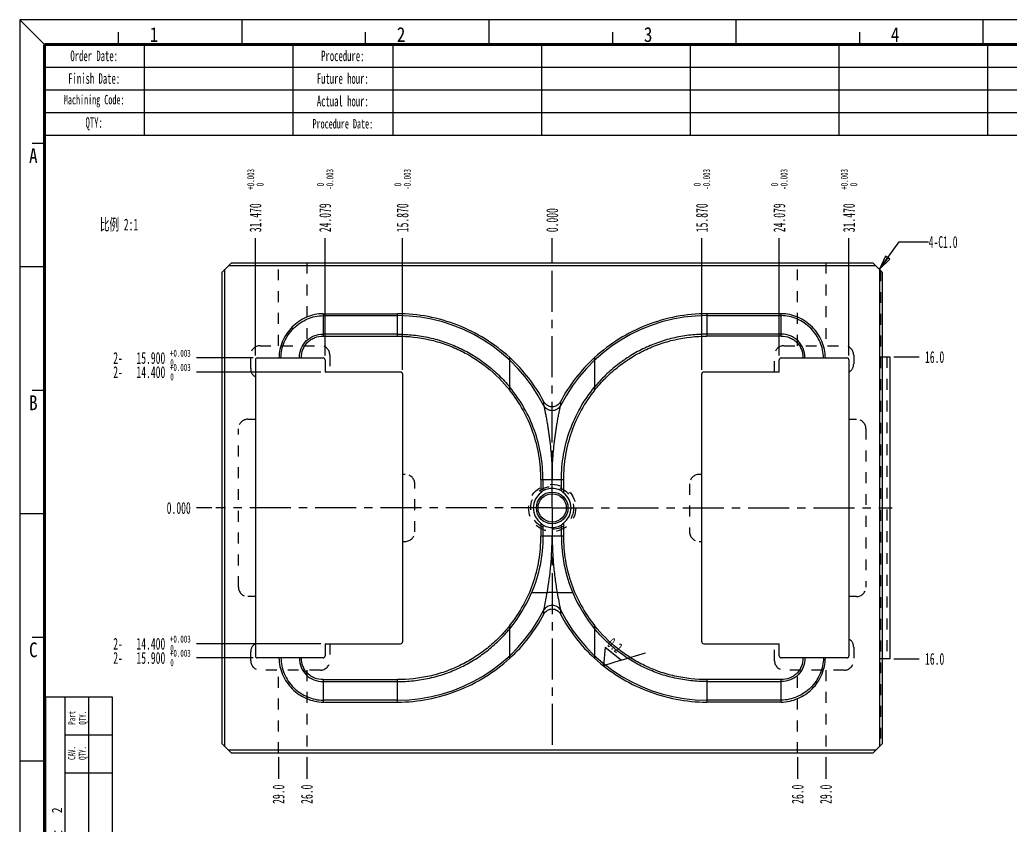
# Model space of a CAD drawing. Header units: millimetres. Extents: x 6 to 208, y 4 to 147.
# Drawn here: x 6.1 to 111.1, y 61.1 to 146.5 of the extents above; entities that cross this region are included whole.
import ezdxf
from ezdxf.enums import TextEntityAlignment as Align

# ---------------------------------------------------------------- set-up
doc = ezdxf.new("R2010")
doc.units = ezdxf.units.MM
doc.header["$LTSCALE"] = 11.55
doc.linetypes.add('CENTER', pattern=[0.6, 0.375, -0.075, 0.075, -0.075])
doc.linetypes.add('HIDDEN', pattern=[0.2, 0.1, -0.1])
doc.layers.get('0').update_dxf_attribs({"linetype": 'CONTINUOUS'})
for name, color, linetype in [('AXIS', 7, 'CONTINUOUS'), ('DEFAULT_2', 4, 'HIDDEN'), ('DIM', 7, 'CONTINUOUS'), ('NOTE', 7, 'CONTINUOUS')]:
    doc.layers.add(name, color=color, linetype=linetype)
doc.styles.get("Standard").update_dxf_attribs({"font": 'txt', "width": 0.6})
doc.styles.add('TEXTSTYLE_4', font='txt', dxfattribs={"width": 0.8})
doc.styles.add('TEXTSTYLE_5', font='txt', dxfattribs={"width": 0.85})
doc.dimstyles.new('DIMSTYLE_1', dxfattribs={"dimtxt": 1.25, "dimasz": 1.5, "dimexe": 1.75, "dimexo": 0.875, "dimtad": 0, "dimtih": 1, "dimtoh": 1, "dimdec": 3, "dimzin": 0, "dimdsep": 46, "dimtxsty": 'Standard', "dimblk": 'CLOSED', "dimblk1": 'CLOSED', "dimblk2": 'CLOSED', "dimcen": 0.09, "dimadec": 0, "dimazin": 0, "dimtol": 1, "dimtp": 0.003, "dimtfac": 0.6, "dimtdec": 3, "dimtofl": 0, "dimtmove": 0, "dimatfit": 3, "dimldrblk": 'CLOSED', "dimfxl": 0, "dimtolj": 1, "dimtzin": 0, "dimarcsym": 0})
doc.dimstyles.new('DIMSTYLE_2', dxfattribs={"dimtxt": 1.25, "dimasz": 1.5, "dimexe": 1.75, "dimexo": 0.875, "dimtad": 0, "dimtih": 1, "dimtoh": 1, "dimdec": 3, "dimzin": 0, "dimdsep": 46, "dimtxsty": 'Standard', "dimblk": 'CLOSED', "dimblk1": 'CLOSED', "dimblk2": 'CLOSED', "dimcen": 0.09, "dimadec": 0, "dimazin": 0, "dimtp": 0.1, "dimtm": 0.1, "dimtfac": 1, "dimtdec": 3, "dimtofl": 0, "dimtmove": 0, "dimatfit": 3, "dimldrblk": 'CLOSED', "dimfxl": 0, "dimtolj": 1, "dimtzin": 0, "dimarcsym": 0})
doc.dimstyles.new('DIMSTYLE_3', dxfattribs={"dimtxt": 1.25, "dimasz": 1.5, "dimexe": 1.75, "dimexo": 0.875, "dimtad": 0, "dimtih": 1, "dimtoh": 1, "dimdec": 3, "dimzin": 0, "dimdsep": 46, "dimtxsty": 'Standard', "dimblk": 'CLOSED', "dimblk1": 'CLOSED', "dimblk2": 'CLOSED', "dimcen": 0.09, "dimadec": 0, "dimazin": 0, "dimtol": 1, "dimtm": 0.003, "dimtfac": 0.6, "dimtdec": 3, "dimtofl": 0, "dimtmove": 0, "dimatfit": 3, "dimldrblk": 'CLOSED', "dimfxl": 0, "dimtolj": 1, "dimtzin": 0, "dimarcsym": 0})
doc.dimstyles.new('DIMSTYLE_4', dxfattribs={"dimtxt": 1.25, "dimasz": 1.5, "dimexe": 1.75, "dimexo": 0.875, "dimtad": 0, "dimtih": 1, "dimtoh": 1, "dimdec": 1, "dimzin": 0, "dimdsep": 46, "dimtxsty": 'Standard', "dimblk": 'CLOSED', "dimblk1": 'CLOSED', "dimblk2": 'CLOSED', "dimcen": 0.09, "dimadec": 0, "dimazin": 0, "dimtp": 0.2, "dimtm": 0.2, "dimtfac": 1, "dimtdec": 1, "dimtofl": 0, "dimtmove": 0, "dimatfit": 3, "dimldrblk": 'CLOSED', "dimfxl": 0, "dimtolj": 1, "dimtzin": 0, "dimarcsym": 0})
doc.dimstyles.get("Standard").update_dxf_attribs({"dimtxt": 1.25, "dimasz": 1.5, "dimexe": 1.75, "dimexo": 0.875, "dimtad": 1, "dimdec": 3, "dimzin": 0, "dimdsep": 46, "dimtxsty": 'Standard', "dimblk": 'CLOSED', "dimblk1": 'CLOSED', "dimblk2": 'CLOSED', "dimcen": 0.09, "dimadec": 0, "dimazin": 0, "dimtol": 1, "dimtp": 0.001, "dimtm": 0.001, "dimtfac": 1, "dimtdec": 3, "dimtofl": 0, "dimtmove": 0, "dimatfit": 3, "dimldrblk": 'CLOSED', "dimfxl": 0, "dimtolj": 1, "dimtzin": 0, "dimarcsym": 0})

# ---------------------------------------------------------------- blocks, each defined once
blk = doc.blocks.new('*D1')
at = {"layer": 'DIM', "color": 2, "linetype": 'Continuous'}
blk.add_line((30.85, 110.68), (24.85, 110.68), dxfattribs=at)
at = {"layer": 'DIM', "color": 2, "linetype": 'Continuous', "width": 0.6}
for s, height, p in [('+0.003', 0.75, (24.23, 110.8)), ('2-', 1.25, (17.03, 110.05)), ('15.900', 1.25, (21.53, 110.05)), (' 0', 0.75, (22.43, 109.8))]:
    blk.add_text(s, height=height, dxfattribs=at).set_placement(p, align=Align.RIGHT)
blk = doc.blocks.new('_CLOSED')
at = {"color": 0, "linetype": 'ByBlock'}
for p, q in [((0, 0), (-1, 0.183)), ((-1, 0.183), (-1, -0.183)), ((-1, -0.183), (0, 0)), ((-1, 0), (0, 0))]:
    blk.add_line(p, q, dxfattribs=at)
blk = doc.blocks.new('*D2')
at = {"layer": 'DIM', "color": 2, "linetype": 'Continuous'}
blk.add_line((26.45, 94.78), (24.85, 94.78), dxfattribs=at)
at = {"layer": 'DIM', "color": 2, "linetype": 'Continuous', "insert": (24.23, 95.4), "char_height": 1.25, "width": 3.75, "attachment_point": 3, "line_spacing_factor": 0.9}
blk.add_mtext('0.000', dxfattribs=at)
blk = doc.blocks.new('*D3')
at = {"layer": 'DIM', "color": 2, "linetype": 'Continuous'}
blk.add_line((38.04, 109.18), (24.85, 109.18), dxfattribs=at)
at = {"layer": 'DIM', "color": 2, "linetype": 'Continuous', "width": 0.6}
for s, height, p in [('2-', 1.25, (17.03, 108.55)), ('14.400', 1.25, (21.53, 108.55)), ('+0.003', 0.75, (24.23, 109.3)), (' 0', 0.75, (22.43, 108.3))]:
    blk.add_text(s, height=height, dxfattribs=at).set_placement(p, align=Align.RIGHT)
blk = doc.blocks.new('*D4')
at = {"layer": 'DIM', "color": 2, "linetype": 'Continuous'}
blk.add_line((30.85, 78.88), (24.85, 78.88), dxfattribs=at)
at = {"layer": 'DIM', "color": 2, "linetype": 'Continuous', "width": 0.6}
for s, height, p in [('2-', 1.25, (17.03, 78.25)), ('15.900', 1.25, (21.53, 78.25)), ('+0.003', 0.75, (24.23, 79)), (' 0', 0.75, (22.43, 78))]:
    blk.add_text(s, height=height, dxfattribs=at).set_placement(p, align=Align.RIGHT)
blk = doc.blocks.new('*D5')
at = {"layer": 'DIM', "color": 2, "linetype": 'Continuous'}
blk.add_line((38.04, 80.38), (24.85, 80.38), dxfattribs=at)
at = {"layer": 'DIM', "color": 2, "linetype": 'Continuous', "width": 0.6}
for s, height, p in [('2-', 1.25, (17.03, 79.75)), ('14.400', 1.25, (21.53, 79.75)), ('+0.003', 0.75, (24.23, 80.5)), (' 0', 0.75, (22.43, 79.5))]:
    blk.add_text(s, height=height, dxfattribs=at).set_placement(p, align=Align.RIGHT)
blk = doc.blocks.new('*D6')
at = {"layer": 'DIM', "color": 2, "linetype": 'Continuous'}
blk.add_line((31.08, 110.92), (31.08, 123.38), dxfattribs=at)
at = {"layer": 'DIM', "color": 2, "linetype": 'Continuous', "width": 0.6}
for s, height, p in [('+0.003', 0.75, (30.96, 128.51)), (' 0', 0.75, (31.96, 128.51)), ('31.470', 1.25, (31.71, 124.01))]:
    blk.add_text(s, height=height, rotation=90, dxfattribs=at).set_placement(p)
blk = doc.blocks.new('*D7')
at = {"layer": 'DIM', "color": 2, "linetype": 'Continuous'}
blk.add_line((62.55, 120.78), (62.55, 123.38), dxfattribs=at)
at = {"layer": 'DIM', "color": 2, "linetype": 'Continuous', "insert": (61.93, 124.01), "char_height": 1.25, "width": 3.75, "attachment_point": 1, "rotation": 90, "line_spacing_factor": 0.9}
blk.add_mtext('0.000', dxfattribs=at)
blk = doc.blocks.new('*D8')
at = {"layer": 'DIM', "color": 2, "linetype": 'Continuous'}
blk.add_line((38.47, 110.92), (38.47, 123.38), dxfattribs=at)
at = {"layer": 'DIM', "color": 2, "linetype": 'Continuous', "width": 0.6}
for s, height, p in [('-0.003', 0.75, (39.35, 128.51)), (' 0', 0.75, (38.35, 128.51)), ('24.079', 1.25, (39.1, 124.01))]:
    blk.add_text(s, height=height, rotation=90, dxfattribs=at).set_placement(p)
blk = doc.blocks.new('*D9')
at = {"layer": 'DIM', "color": 2, "linetype": 'Continuous'}
blk.add_line((46.68, 109.42), (46.68, 123.38), dxfattribs=at)
at = {"layer": 'DIM', "color": 2, "linetype": 'Continuous', "width": 0.6}
for s, height, p in [('-0.003', 0.75, (47.56, 128.51)), (' 0', 0.75, (46.56, 128.51)), ('15.870', 1.25, (47.31, 124.01))]:
    blk.add_text(s, height=height, rotation=90, dxfattribs=at).set_placement(p)
blk = doc.blocks.new('*D10')
at = {"layer": 'DIM', "color": 2, "linetype": 'Continuous'}
blk.add_line((78.42, 109.42), (78.42, 123.38), dxfattribs=at)
at = {"layer": 'DIM', "color": 2, "linetype": 'Continuous', "width": 0.6}
for s, height, p in [('-0.003', 0.75, (79.3, 128.51)), (' 0', 0.75, (78.3, 128.51)), ('15.870', 1.25, (79.05, 124.01))]:
    blk.add_text(s, height=height, rotation=90, dxfattribs=at).set_placement(p)
blk = doc.blocks.new('*D11')
at = {"layer": 'DIM', "color": 2, "linetype": 'Continuous'}
blk.add_line((86.63, 110.92), (86.63, 123.38), dxfattribs=at)
at = {"layer": 'DIM', "color": 2, "linetype": 'Continuous', "width": 0.6}
for s, height, p in [('-0.003', 0.75, (87.51, 128.51)), (' 0', 0.75, (86.51, 128.51)), ('24.079', 1.25, (87.26, 124.01))]:
    blk.add_text(s, height=height, rotation=90, dxfattribs=at).set_placement(p)
blk = doc.blocks.new('*D12')
at = {"layer": 'DIM', "color": 2, "linetype": 'Continuous'}
blk.add_line((94.02, 110.92), (94.02, 123.38), dxfattribs=at)
at = {"layer": 'DIM', "color": 2, "linetype": 'Continuous', "width": 0.6}
for s, height, p in [('+0.003', 0.75, (93.9, 128.51)), (' 0', 0.75, (94.9, 128.51)), ('31.470', 1.25, (94.65, 124.01))]:
    blk.add_text(s, height=height, rotation=90, dxfattribs=at).set_placement(p)
blk = doc.blocks.new('*D13')
at = {"layer": 'DIM', "color": 2, "linetype": 'Continuous'}
blk.add_line((98.79, 78.78), (101.46, 78.78), dxfattribs=at)
at = {"layer": 'DIM', "color": 2, "linetype": 'Continuous', "insert": (102.09, 79.4), "char_height": 1.25, "width": 3, "attachment_point": 1, "line_spacing_factor": 0.9}
blk.add_mtext('16.0', dxfattribs=at)
blk = doc.blocks.new('*D14')
at = {"layer": 'DIM', "color": 2, "linetype": 'Continuous'}
blk.add_line((98.79, 110.78), (101.46, 110.78), dxfattribs=at)
at = {"layer": 'DIM', "color": 2, "linetype": 'Continuous', "insert": (102.09, 111.4), "char_height": 1.25, "width": 3, "attachment_point": 1, "line_spacing_factor": 0.9}
blk.add_mtext('16.0', dxfattribs=at)
blk = doc.blocks.new('*D19')
at = {"layer": 'DIM', "color": 2, "linetype": 'Continuous'}
blk.add_line((33.53, 68.34), (33.53, 66.07), dxfattribs=at)
at = {"layer": 'DIM', "color": 2, "linetype": 'Continuous', "insert": (32.91, 65.44), "char_height": 1.25, "width": 3, "attachment_point": 3, "rotation": 90, "line_spacing_factor": 0.9}
blk.add_mtext('29.0', dxfattribs=at)
blk = doc.blocks.new('*D20')
at = {"layer": 'DIM', "color": 2, "linetype": 'Continuous'}
blk.add_line((36.53, 68.34), (36.53, 66.07), dxfattribs=at)
at = {"layer": 'DIM', "color": 2, "linetype": 'Continuous', "insert": (35.91, 65.44), "char_height": 1.25, "width": 3, "attachment_point": 3, "rotation": 90, "line_spacing_factor": 0.9}
blk.add_mtext('26.0', dxfattribs=at)
blk = doc.blocks.new('*D21')
at = {"layer": 'DIM', "color": 2, "linetype": 'Continuous'}
blk.add_line((88.57, 68.34), (88.57, 66.07), dxfattribs=at)
at = {"layer": 'DIM', "color": 2, "linetype": 'Continuous', "insert": (87.95, 65.44), "char_height": 1.25, "width": 3, "attachment_point": 3, "rotation": 90, "line_spacing_factor": 0.9}
blk.add_mtext('26.0', dxfattribs=at)
blk = doc.blocks.new('*D22')
at = {"layer": 'DIM', "color": 2, "linetype": 'Continuous'}
blk.add_line((91.57, 68.34), (91.57, 66.07), dxfattribs=at)
at = {"layer": 'DIM', "color": 2, "linetype": 'Continuous', "insert": (90.95, 65.44), "char_height": 1.25, "width": 3, "attachment_point": 3, "rotation": 90, "line_spacing_factor": 0.9}
blk.add_mtext('29.0', dxfattribs=at)
blk = doc.blocks.new('*T33')
at = {"color": 0, "linetype": 'ByBlock', "lineweight": -2}
for p, q in [((0, 0), (196.485, 0)), ((0, 0), (0, -9.6)), ((10.6, 0), (10.6, -9.6)), ((26.365, 0), (26.365, -9.6)), ((36.965, 0), (36.965, -9.6)), ((52.73, 0), (52.73, -9.6)), ((68.495, 0), (68.495, -9.6)), ((84.26, 0), (84.26, -9.6)), ((100.025, 0), (100.025, -9.6)), ((115.79, 0), (115.79, -9.6)), ((131.555, 0), (131.555, -9.6)), ((147.32, 0), (147.32, -9.6)), ((163.085, 0), (163.085, -9.6)), ((196.485, 0), (196.485, -9.6)), ((0, -2.4), (163.085, -2.4)), ((0, -4.8), (163.085, -4.8)), ((0, -7.2), (163.085, -7.2)), ((0, -9.6), (196.485, -9.6))]:
    blk.add_line(p, q, dxfattribs=at)
at = {"color": 0, "linetype": 'Continuous'}
for s, insert, char_height, width, attachment_point in [('  Remark:   ', (163.145, -0.06), 1.5, 33.28, 1), ('Finish Date:', (5.3, -3.6), 1.125, 10.48, 5), ('Future hour:', (31.665, -3.6), 1.125, 10.48, 5), ('Machining Code:', (5.3, -6), 1, 10.48, 5), ('Actual hour:', (31.665, -6), 1.125, 10.48, 5), ('QTY:', (5.3, -8.4), 1.125, 10.48, 5), ('Procedure Date:', (31.665, -8.4), 1, 10.48, 5)]:
    blk.add_mtext(s, dxfattribs=dict(at, insert=insert, char_height=char_height, width=width, attachment_point=attachment_point))
at = {"color": 0, "linetype": 'Continuous', "char_height": 1.125, "width": 10.48, "attachment_point": 5, "line_spacing_factor": 0.9}
for s, insert in [('Order Date: ', (5.3, -1.2)), ('Procedure:', (31.665, -1.2))]:
    blk.add_mtext(s, dxfattribs=dict(at, insert=insert))
blk = doc.blocks.new('*T35')
at = {"color": 0, "linetype": 'ByBlock', "lineweight": -2}
for p, q in [((0, 0), (7.0525, 0)), ((0, 0), (0, -67.9875)), ((2.0475, 0), (2.0475, -46.725)), ((4.55, 0), (4.55, -67.9875)), ((7.0525, 0), (7.0525, -67.9875)), ((2.0475, -4.025), (7.0525, -4.025)), ((2.0475, -8.05), (7.0525, -8.05)), ((0, -23.3625), (7.0525, -23.3625)), ((2.0475, -27.3875), (7.0525, -27.3875)), ((2.0475, -31.4125), (7.0525, -31.4125)), ((0, -46.725), (7.0525, -46.725)), ((0, -52.325), (7.0525, -52.325)), ((0, -62.3875), (7.0525, -62.3875)), ((0, -67.9875), (7.0525, -67.9875))]:
    blk.add_line(p, q, dxfattribs=at)
blk = doc.blocks.new('SF0_BL0', base_point=(70.21, 79.57))
at = {"color": 2, "linetype": 'Continuous'}
for p, q in [((68.17, 80), (68, 78.04)), ((68.17, 80), (69.89, 78.63)), ((69.88, 78.63), (72.43, 79.43)), ((69.88, 78.63), (68, 78.04))]:
    blk.add_line(p, q, dxfattribs=at)
at = {"color": 2, "linetype": 'Continuous', "width": 0.6}
blk.add_text('0.2', height=1.137, rotation=321.5944, dxfattribs=at).set_placement((68.3, 80.2))

msp = doc.modelspace()

# ---------------------------------------------------------------- linework, layer by layer
at = {"color": 7, "linetype": 'Continuous'}
for p, q in [((8.7236, 143.9094), (6.1041, 146.5288)), ((6.108, 146.5281), (6.108, 4.0286)), ((207.6723, 146.5281), (6.108, 146.5281)), ((29.6794, 143.9094), (29.6794, 146.5288)), ((55.8741, 143.9094), (55.8741, 146.5288)), ((82.0689, 143.9094), (82.0689, 146.5288)), ((108.2636, 143.9094), (108.2636, 146.5288)), ((16.582, 143.9094), (16.582, 145.2191)), ((42.7768, 143.9094), (42.7768, 145.2191)), ((68.9715, 143.9094), (68.9715, 145.2191)), ((95.1662, 143.9094), (95.1662, 145.2191)), ((8.7236, 133.4315), (7.4139, 133.4315)), ((27.5536, 119.7792), (28.5536, 120.7792)), ((28.5536, 120.7792), (96.5536, 120.7792)), ((97.5536, 119.7792), (96.5536, 120.7792)), ((8.7236, 120.3341), (6.1041, 120.3341)), ((27.5536, 69.7792), (27.5536, 119.7792)), ((27.8536, 69.4792), (27.8536, 120.0792)), ((28.2536, 120.4792), (96.8536, 120.4792)), ((97.2536, 120.0792), (97.2536, 69.4792)), ((97.5536, 119.7792), (97.5536, 69.7792)), ((38.2791, 115.371), (38.2791, 112.9873)), ((38.2791, 115.371), (46.1536, 115.371)), ((38.2791, 115.164), (46.1536, 115.164)), ((46.1536, 112.9873), (46.1536, 115.371)), ((86.8281, 115.371), (78.9529, 115.371)), ((78.9536, 115.371), (78.9536, 112.9873)), ((78.9536, 115.164), (86.8282, 115.164)), ((86.8282, 112.9873), (86.8282, 115.371)), ((46.1536, 113.1943), (38.2791, 113.1943)), ((38.2791, 112.9873), (46.1536, 112.9873)), ((86.8282, 113.1943), (78.9536, 113.1943)), ((86.8282, 112.9873), (78.9536, 112.9873)), ((31.0833, 110.4792), (31.0833, 79.0792)), ((31.2833, 110.6792), (38.2749, 110.6792)), ((38.4749, 110.4792), (38.4749, 109.1792)), ((58.0536, 110.4455), (58.0537, 110.7256)), ((67.0536, 110.7256), (67.0536, 110.4455)), ((86.6324, 109.1792), (86.6324, 110.4792)), ((86.8324, 110.6792), (93.824, 110.6792)), ((94.024, 110.4792), (94.024, 79.0792)), ((97.5536, 110.7792), (98.3536, 110.7792)), ((98.3536, 110.7792), (98.3536, 78.7792)), ((46.4833, 109.1792), (38.4749, 109.1792)), ((46.6833, 108.9792), (46.6833, 80.5792)), ((78.424, 80.5792), (78.424, 108.9792)), ((86.6324, 109.1792), (78.624, 109.1792)), ((8.7236, 107.2367), (7.4139, 107.2367)), ((58.0536, 107.2617), (58.0536, 107.5881)), ((67.0536, 107.5881), (67.0536, 107.2617)), ((61.6744, 105.6029), (61.6841, 106.0304)), ((63.4232, 106.0303), (63.4329, 105.603)), ((61.3618, 97.7792), (61.3618, 96.3853)), ((61.3618, 97.7792), (63.7455, 97.7792)), ((61.5688, 97.7792), (61.5688, 96.5902)), ((63.5385, 96.5902), (63.5385, 97.7792)), ((63.7455, 97.7792), (63.7455, 96.3853)), ((8.7236, 94.1394), (6.1041, 94.1394)), ((61.3618, 93.173), (61.3618, 91.7792)), ((61.5688, 92.9681), (61.5688, 91.7792)), ((63.5385, 91.7792), (63.5385, 92.9681)), ((63.7455, 93.173), (63.7455, 91.7792)), ((63.7455, 91.7792), (61.3618, 91.7792)), ((61.6836, 83.5282), (61.6738, 83.9557)), ((63.4336, 83.9556), (63.4236, 83.5282)), ((58.0536, 81.9703), (58.0536, 82.2966)), ((67.0536, 82.2966), (67.0536, 81.9703)), ((8.7236, 81.042), (7.4139, 81.042)), ((38.4749, 80.3792), (38.4749, 79.0792)), ((38.4749, 80.3792), (46.4833, 80.3792)), ((78.624, 80.3792), (86.6324, 80.3792)), ((86.6324, 79.0792), (86.6324, 80.3792)), ((38.2749, 78.8792), (31.2833, 78.8792)), ((58.0536, 78.8327), (58.0536, 79.1128)), ((67.0536, 79.1128), (67.0536, 78.8327)), ((93.824, 78.8792), (86.8324, 78.8792)), ((98.3536, 78.7792), (97.5536, 78.7792)), ((38.2791, 76.571), (38.2791, 74.1873)), ((38.2791, 76.571), (46.1536, 76.571)), ((38.2791, 76.364), (46.1536, 76.364)), ((46.1536, 74.1873), (46.1536, 76.571)), ((86.8282, 76.571), (78.9536, 76.571)), ((78.9536, 76.571), (78.9536, 74.1873)), ((78.9536, 76.364), (86.8282, 76.364)), ((86.8282, 74.1873), (86.8282, 76.571)), ((46.1536, 74.3943), (38.2791, 74.3943)), ((38.2792, 74.1873), (46.1544, 74.1873)), ((86.8282, 74.3943), (78.9536, 74.3943)), ((86.8282, 74.1873), (78.9536, 74.1873)), ((28.5536, 68.7792), (27.5536, 69.7792)), ((96.5536, 68.7792), (97.5536, 69.7792)), ((96.8536, 69.0792), (28.2536, 69.0792)), ((96.5536, 68.7792), (28.5536, 68.7792)), ((8.7236, 67.9446), (6.1041, 67.9446))]:
    msp.add_line(p, q, dxfattribs=at)
at = {"color": 7, "linetype": 'Continuous', "const_width": 0.35}
for points in [[(8.7236, 143.9094), (8.7236, 6.6489)], [(205.1841, 143.9094), (8.7236, 143.9094)]]:
    msp.add_lwpolyline(points, dxfattribs=at)
at = {"color": 7, "linetype": 'Continuous'}
for radius in [1.6769, 1.5]:
    msp.add_circle((62.5536, 94.7792), radius, dxfattribs=at)
for centre, radius, start, end in [((46.1414, 97.7681), 17.3953, 26.771845, 89.95962), ((78.9659, 97.7681), 17.3953, 90.040381, 153.228398), ((31.2833, 110.4792), 0.2, 90, 180), ((38.2749, 110.4792), 0.2, 0, 90), ((46.1362, 97.7617), 17.6094, 28.004866, 47.406399), ((78.9711, 97.7617), 17.6094, 132.593601, 151.995134), ((86.8324, 110.4792), 0.2, 90, 180), ((93.824, 110.4792), 0.2, 0, 90), ((46.4833, 108.9792), 0.2, 0, 90), ((78.624, 108.9792), 0.2, 90.000161, 180), ((62.5536, 94.7792), 2, 126.577255, 233.422745), ((62.5536, 94.7792), 2, 306.577255, 53.422745), ((46.131, 91.8153), 15.4621, 320.452016, 337.021501), ((111.4915, 94.0625), 49.1098, 189.710515, 191.876975), ((78.9763, 91.8153), 15.4621, 202.978499, 219.54798), ((46.1414, 91.7902), 17.3953, 270.040381, 333.228398), ((46.1362, 91.7966), 17.6094, 312.593485, 331.995134), ((78.9711, 91.7966), 17.6094, 208.004866, 227.406515), ((78.9659, 91.7902), 17.3953, 206.772036, 269.95962), ((46.4833, 80.5792), 0.2, 270.000161, 360), ((78.624, 80.5792), 0.2, 180, 270), ((31.2833, 79.0792), 0.2, 180, 270), ((38.2749, 79.0792), 0.2, 270, 360), ((86.8324, 79.0792), 0.2, 180, 270), ((93.824, 79.0792), 0.2, 270, 360)]:
    msp.add_arc(centre, radius, start, end, dxfattribs=at)
for centre, start_param, end_param in [((63.3212, 94.7792), 2.31665602, 2.43217469), ((61.7861, 94.7792), 0.70941796, 0.82493664), ((63.3212, 94.7792), -2.43217469, -2.31665602), ((61.7861, 94.7792), -0.82493664, -0.70941796)]:
    msp.add_ellipse(centre, major_axis=(2.5824, 0), ratio=0.95480925, start_param=start_param, end_param=end_param, dxfattribs=at)
for points, knots in [([(38.2792, 115.371), (37.9745, 115.371), (37.3634, 115.2985), (36.4893, 115.0127), (35.6822, 114.5713), (34.9693, 113.989), (34.3869, 113.2762), (33.9456, 112.469), (33.6598, 111.595), (33.5873, 110.9839), (33.5873, 110.6792)], [0, 0, 0, 0, 0.12492832, 0.24998773, 0.37500419, 0.50000478, 0.62500309, 0.75002007, 0.87507372, 1, 1, 1, 1]), ([(33.7942, 110.6792), (33.7942, 111.2496), (33.9914, 112.124), (34.5447, 113.1517), (35.1104, 113.8479), (35.8066, 114.4135), (36.8343, 114.9668), (37.7086, 115.164), (38.2791, 115.164)], [0, 0, 0, 0, 0.24512208, 0.3722067, 0.5, 0.6277933, 0.75487792, 1, 1, 1, 1]), ([(58.0541, 110.7252), (57.2531, 111.4606), (55.5052, 112.7797), (52.5706, 114.2427), (49.4212, 115.1559), (47.2417, 115.3697), (46.1544, 115.371)], [0, 0, 0, 0, 0.25000015, 0.5000001, 0.75000002, 1, 1, 1, 1]), ([(78.9529, 115.371), (77.8656, 115.3697), (75.6861, 115.1559), (72.5367, 114.2427), (69.6021, 112.7797), (67.8542, 111.4606), (67.0532, 110.7252)], [0, 0, 0, 0, 0.24999998, 0.4999999, 0.74999985, 1, 1, 1, 1]), ([(91.52, 110.6792), (91.52, 110.9839), (91.4475, 111.595), (91.1617, 112.4691), (90.7203, 113.2762), (90.1379, 113.989), (89.4251, 114.5714), (88.618, 115.0127), (87.7439, 115.2985), (87.1328, 115.371), (86.8281, 115.371)], [0, 0, 0, 0, 0.12492828, 0.24998767, 0.37500416, 0.50000472, 0.62500305, 0.75002, 0.87507369, 1, 1, 1, 1]), ([(91.3131, 110.6792), (91.3131, 111.2496), (91.1159, 112.124), (90.5626, 113.1517), (89.9969, 113.8479), (89.3007, 114.4135), (88.273, 114.9668), (87.3987, 115.164), (86.8282, 115.164)], [0, 0, 0, 0, 0.24512208, 0.3722067, 0.5, 0.6277933, 0.75487792, 1, 1, 1, 1]), ([(35.764, 110.6792), (35.764, 111.0193), (35.881, 111.6871), (36.428, 112.5302), (37.2712, 113.0773), (37.9389, 113.1943), (38.2791, 113.1943)], [0, 0, 0, 0, 0.25811372, 0.5, 0.74188628, 1, 1, 1, 1]), ([(35.9709, 110.6792), (35.9709, 110.9826), (36.0455, 111.4456), (36.3177, 111.9934), (36.606, 112.3526), (36.9652, 112.6408), (37.513, 112.9128), (37.9758, 112.9873), (38.2791, 112.9873)], [0, 0, 0, 0, 0.24957601, 0.37482811, 0.50006056, 0.62530334, 0.75050985, 1, 1, 1, 1]), ([(46.1536, 113.1943), (46.7254, 113.1943), (47.8648, 113.1331), (49.5477, 112.856), (51.1821, 112.3968), (52.753, 111.7577), (54.2444, 110.9468), (55.6406, 109.9767), (56.9242, 108.8598), (57.6933, 108.0249), (58.0536, 107.5881)], [0, 0, 0, 0, 0.12625, 0.25136122, 0.37586367, 0.50031248, 0.62502411, 0.74994614, 0.87496845, 1, 1, 1, 1]), ([(46.1536, 112.9873), (47.2901, 112.9873), (49.0039, 112.802), (51.1944, 112.1766), (52.7747, 111.5204), (54.2702, 110.6894), (56.1263, 109.3695), (57.345, 108.15), (58.0536, 107.2617)], [0, 0, 0, 0, 0.24982412, 0.37491794, 0.5000053, 0.62510734, 0.75019364, 1, 1, 1, 1]), ([(78.9536, 113.1943), (78.3819, 113.1943), (77.2425, 113.1331), (75.5596, 112.856), (73.9252, 112.3968), (72.3543, 111.7577), (70.8629, 110.9468), (69.4667, 109.9767), (68.1831, 108.8598), (67.414, 108.0249), (67.0536, 107.5881)], [0, 0, 0, 0, 0.12625, 0.25136122, 0.37586367, 0.50031248, 0.62502411, 0.74994614, 0.87496845, 1, 1, 1, 1]), ([(67.0536, 107.2617), (67.4085, 107.7065), (68.1685, 108.5574), (69.4434, 109.6977), (70.8373, 110.6895), (72.3324, 111.5207), (73.913, 112.1763), (76.1034, 112.8022), (77.8173, 112.9873), (78.9536, 112.9873)], [0, 0, 0, 0, 0.12503456, 0.25009645, 0.37513845, 0.50018572, 0.62523711, 0.75027599, 1, 1, 1, 1]), ([(89.3433, 110.6792), (89.3433, 111.0193), (89.2263, 111.6871), (88.6793, 112.5302), (87.8361, 113.0773), (87.1684, 113.1943), (86.8282, 113.1943)], [0, 0, 0, 0, 0.25811372, 0.5, 0.74188628, 1, 1, 1, 1]), ([(86.8282, 112.9873), (87.1316, 112.9873), (87.5946, 112.9128), (88.1424, 112.6405), (88.5017, 112.3523), (88.7898, 111.9931), (89.0618, 111.4453), (89.1364, 110.9825), (89.1364, 110.6792)], [0, 0, 0, 0, 0.24957601, 0.37482811, 0.50006056, 0.62530334, 0.75050985, 1, 1, 1, 1]), ([(58.0536, 107.5881), (58.0524, 107.618), (58.0542, 107.6941), (58.0537, 107.8267), (58.0536, 107.9927), (58.0537, 108.2506), (58.0536, 108.5975), (58.0537, 109.1658), (58.0537, 109.7136), (58.0536, 110.1592), (58.0538, 110.347), (58.0533, 110.4173), (58.0537, 110.4442)], [0, 0, 0, 0, 0.03149958, 0.07985229, 0.13935966, 0.20575144, 0.35082103, 0.50367052, 0.80266658, 0.9262056, 0.97172712, 1, 1, 1, 1]), ([(67.0536, 110.4443), (67.054, 110.4173), (67.0535, 110.3471), (67.0537, 110.1592), (67.0536, 109.7136), (67.0536, 109.1658), (67.0537, 108.5975), (67.0536, 108.2507), (67.0537, 107.9927), (67.0536, 107.8268), (67.0531, 107.6941), (67.0549, 107.618), (67.0536, 107.5881)], [0, 0, 0, 0, 0.02826587, 0.07378119, 0.19731172, 0.49631272, 0.64916715, 0.79424165, 0.86063651, 0.92014379, 0.96850167, 1, 1, 1, 1]), ([(61.5688, 97.7792), (61.5688, 98.6706), (61.4196, 100.4479), (60.7428, 103.029), (59.6264, 105.4448), (58.6164, 106.9059), (58.0536, 107.5881)], [0, 0, 0, 0, 0.25183571, 0.50103715, 0.75015689, 1, 1, 1, 1]), ([(61.3618, 97.7792), (61.3618, 98.6392), (61.2225, 100.3518), (60.5865, 102.8414), (59.5363, 105.1769), (58.5845, 106.5962), (58.0536, 107.2617)], [0, 0, 0, 0, 0.25229359, 0.50137135, 0.75025445, 1, 1, 1, 1]), ([(63.5385, 97.7792), (63.5385, 98.6706), (63.6877, 100.4479), (64.3645, 103.029), (65.4809, 105.4448), (66.4909, 106.9059), (67.0536, 107.5881)], [0, 0, 0, 0, 0.25183571, 0.50103715, 0.75015689, 1, 1, 1, 1]), ([(67.0536, 107.2617), (66.5228, 106.5962), (65.571, 105.1769), (64.5208, 102.8414), (63.8848, 100.3518), (63.7455, 98.6392), (63.7455, 97.7792)], [0, 0, 0, 0, 0.24974555, 0.49862865, 0.74770641, 1, 1, 1, 1]), ([(61.6743, 105.603), (61.6746, 105.6001), (61.6763, 105.5942), (61.6785, 105.5818), (61.6833, 105.5585), (61.6899, 105.5232), (61.6974, 105.4784), (61.7081, 105.413), (61.7239, 105.3256), (61.7465, 105.216), (61.7721, 105.1023), (61.8074, 104.9471), (61.8458, 104.7495), (61.8913, 104.51), (61.9512, 104.1864), (62.0231, 103.7783), (62.1042, 103.2855), (62.1797, 102.79), (62.2492, 102.2926), (62.3331, 101.6276), (62.4206, 100.7938), (62.4976, 99.7906), (62.5432, 98.7853), (62.5536, 98.1145), (62.5536, 97.7792)], [0, 0, 0, 0, 0.00112887, 0.00230347, 0.0047883, 0.01018329, 0.01594711, 0.02207231, 0.03539804, 0.04973052, 0.06460993, 0.0797351, 0.1102501, 0.14118721, 0.1724257, 0.23542393, 0.29880696, 0.36238538, 0.42606545, 0.48979718, 0.61732556, 0.74488065, 0.87243991, 1, 1, 1, 1]), ([(61.6744, 105.603), (61.7117, 105.5386), (61.8088, 105.4107), (62.0834, 105.1915), (62.5537, 105.0616), (63.024, 105.1915), (63.2985, 105.4107), (63.3955, 105.5386), (63.4329, 105.603)], [0, 0, 0, 0, 0.10686034, 0.22813065, 0.50000066, 0.77187024, 0.89314012, 1, 1, 1, 1]), ([(63.4232, 106.0304), (63.3399, 105.8742), (63.0877, 105.6017), (62.5536, 105.4343), (62.0196, 105.6017), (61.7674, 105.8742), (61.6841, 106.0304)], [0, 0, 0, 0, 0.250214, 0.50000254, 0.74978955, 1, 1, 1, 1]), ([(62.5536, 97.7792), (62.5536, 98.1143), (62.5646, 98.7847), (62.6116, 99.7893), (62.6878, 100.792), (62.774, 101.6253), (62.8578, 102.29), (62.9272, 102.787), (63.0026, 103.2823), (63.0701, 103.6933), (63.1268, 104.0205), (63.1703, 104.2643), (63.2153, 104.5062), (63.2531, 104.7062), (63.2838, 104.8645), (63.3063, 104.9816), (63.3289, 105.097), (63.3522, 105.2098), (63.3708, 105.302), (63.3853, 105.3736), (63.3962, 105.4249), (63.406, 105.4741), (63.4137, 105.5135), (63.4201, 105.5435), (63.4248, 105.5648), (63.4288, 105.5818), (63.4313, 105.5944), (63.4329, 105.6002), (63.4329, 105.603)], [0, 0, 0, 0, 0.12748553, 0.25497056, 0.38245185, 0.50990559, 0.57360018, 0.63724355, 0.7007855, 0.76413277, 0.79568147, 0.82709707, 0.85832233, 0.88924513, 0.90453882, 0.91966033, 0.93458076, 0.94925362, 0.96347242, 0.97035208, 0.97705846, 0.9834273, 0.98942742, 0.99230627, 0.99508942, 0.99773017, 0.99894416, 1, 1, 1, 1]), ([(61.5688, 96.5902), (61.5829, 96.6027), (61.6218, 96.6302), (61.6939, 96.6737), (61.7912, 96.7228), (61.9609, 96.7933), (62.2164, 96.8636), (62.437, 96.884), (62.5536, 96.884)], [0, 0, 0, 0, 0.05436387, 0.13645267, 0.24201633, 0.36734125, 0.6644699, 1, 1, 1, 1]), ([(62.5536, 96.884), (62.6703, 96.884), (62.8909, 96.8636), (63.1464, 96.7934), (63.3161, 96.7228), (63.4134, 96.6737), (63.4855, 96.6302), (63.5244, 96.6027), (63.5385, 96.5902)], [0, 0, 0, 0, 0.3355298, 0.63265361, 0.75798248, 0.86354004, 0.94562645, 1, 1, 1, 1]), ([(62.5536, 92.6744), (62.437, 92.6744), (62.2164, 92.6948), (61.9609, 92.7649), (61.7912, 92.8355), (61.6939, 92.8846), (61.6218, 92.9281), (61.5829, 92.9556), (61.5688, 92.9681)], [0, 0, 0, 0, 0.3355298, 0.63265361, 0.75798248, 0.86354004, 0.94562645, 1, 1, 1, 1]), ([(63.5385, 92.9681), (63.5244, 92.9556), (63.4855, 92.9281), (63.4134, 92.8846), (63.3161, 92.8355), (63.1464, 92.765), (62.8909, 92.6947), (62.6703, 92.6744), (62.5536, 92.6744)], [0, 0, 0, 0, 0.05436387, 0.13645267, 0.24201633, 0.36734125, 0.6644699, 1, 1, 1, 1]), ([(58.0536, 82.2966), (58.5845, 82.9621), (59.5363, 84.3815), (60.5865, 86.7169), (61.2225, 89.2065), (61.3618, 90.9192), (61.3618, 91.7792)], [0, 0, 0, 0, 0.24974555, 0.49862865, 0.74770641, 1, 1, 1, 1]), ([(61.5688, 91.7792), (61.5688, 90.7489), (61.3695, 88.6934), (60.7632, 86.7185), (60.3662, 85.7792)], [0, 0, 0, 0, 0.50256466, 1, 1, 1, 1]), ([(62.0221, 85.7791), (62.1858, 86.7392), (62.4573, 88.7325), (62.5536, 90.7434), (62.5536, 91.7792)], [0, 0, 0, 0, 0.48461352, 1, 1, 1, 1]), ([(62.5536, 91.7792), (62.5536, 91.2761), (62.5769, 90.2699), (62.663, 89.0149), (62.7649, 88.0141), (62.8573, 87.2658), (62.9636, 86.5207), (63.0423, 86.0256), (63.0852, 85.7792)], [0, 0, 0, 0, 0.25024483, 0.50048192, 0.62559007, 0.75063974, 0.87553245, 1, 1, 1, 1]), ([(63.5385, 91.7792), (63.5385, 90.7489), (63.7378, 88.6934), (64.3441, 86.7185), (64.7411, 85.7792)], [0, 0, 0, 0, 0.50256466, 1, 1, 1, 1]), ([(63.7455, 91.7792), (63.7455, 90.9192), (63.8848, 89.2065), (64.5208, 86.7169), (65.571, 84.3815), (66.5228, 82.9621), (67.0536, 82.2966)], [0, 0, 0, 0, 0.25229359, 0.50137135, 0.75025445, 1, 1, 1, 1]), ([(62.0221, 85.7791), (61.9441, 85.7781), (61.7814, 85.7794), (61.5319, 85.7792), (61.2763, 85.779), (61.0285, 85.7792), (60.8022, 85.7792), (60.6116, 85.7792), (60.4702, 85.7788), (60.3939, 85.7796), (60.3662, 85.7792)], [0, 0, 0, 0, 0.14130735, 0.29482162, 0.45195011, 0.60438635, 0.74380897, 0.86178795, 0.94979211, 1, 1, 1, 1]), ([(61.6742, 83.9551), (61.6962, 84.0602), (61.8211, 84.6664), (61.936, 85.2748), (62.022, 85.7791)], [0, 0, 0, 0, 0.17341467, 1, 1, 1, 1]), ([(64.7411, 85.7792), (64.7134, 85.7796), (64.6371, 85.7789), (64.4957, 85.7792), (64.3051, 85.7792), (64.0788, 85.7792), (63.831, 85.7789), (63.5754, 85.7792), (63.3259, 85.7794), (63.1632, 85.7781), (63.0852, 85.7791)], [0, 0, 0, 0, 0.05021181, 0.13821245, 0.25618941, 0.39561138, 0.54804629, 0.70517497, 0.8586911, 1, 1, 1, 1]), ([(63.4329, 83.9554), (63.3955, 84.0197), (63.2985, 84.1477), (63.024, 84.3669), (62.5536, 84.4968), (62.0833, 84.3669), (61.8088, 84.1477), (61.7117, 84.0197), (61.6744, 83.9554)], [0, 0, 0, 0, 0.10686685, 0.22813957, 0.50000066, 0.77186132, 0.89313361, 1, 1, 1, 1]), ([(61.6841, 83.5279), (61.7261, 83.6068), (61.8301, 83.755), (62.0376, 83.9296), (62.2847, 84.0422), (62.5537, 84.0812), (62.8226, 84.0422), (63.0697, 83.9296), (63.2772, 83.755), (63.3812, 83.6068), (63.4232, 83.5279)], [0, 0, 0, 0, 0.12502698, 0.25004008, 0.37502562, 0.5000015, 0.62497741, 0.74996208, 0.87497367, 1, 1, 1, 1]), ([(58.0536, 82.2966), (57.6988, 81.8518), (56.9388, 81.0009), (55.6639, 79.8606), (54.27, 78.8688), (52.7749, 78.0377), (51.1943, 77.382), (49.0039, 76.7561), (47.29, 76.571), (46.1536, 76.571)], [0, 0, 0, 0, 0.12503456, 0.25009645, 0.37513845, 0.50018572, 0.62523711, 0.75027599, 1, 1, 1, 1]), ([(46.1536, 76.364), (46.7254, 76.364), (47.8648, 76.4252), (49.5477, 76.7023), (51.1821, 77.1615), (52.753, 77.8006), (54.2444, 78.6115), (55.6406, 79.5816), (56.9242, 80.6985), (57.6933, 81.5334), (58.0536, 81.9703)], [0, 0, 0, 0, 0.12625, 0.25136122, 0.37586367, 0.50031248, 0.62502411, 0.74994614, 0.87496845, 1, 1, 1, 1]), ([(58.0536, 79.1141), (58.0536, 79.302), (58.0537, 79.6286), (58.0536, 80.1013), (58.0537, 80.5314), (58.0536, 80.9611), (58.0537, 81.3079), (58.0536, 81.5658), (58.0536, 81.7317), (58.0543, 81.8643), (58.0525, 81.9403), (58.0536, 81.9703)], [0, 0, 0, 0, 0.19741869, 0.34304853, 0.49643086, 0.64927306, 0.79433851, 0.86071957, 0.92016308, 0.96853894, 1, 1, 1, 1]), ([(67.0536, 81.9703), (67.0548, 81.9403), (67.053, 81.8643), (67.0537, 81.7317), (67.0537, 81.5659), (67.0536, 81.308), (67.0537, 80.9612), (67.0536, 80.5315), (67.0537, 80.1013), (67.0535, 79.699), (67.0539, 79.3723), (67.0533, 79.1844), (67.0536, 79.1141)], [0, 0, 0, 0, 0.0314602, 0.07983423, 0.13927535, 0.20565413, 0.35071508, 0.50355324, 0.65693271, 0.80256267, 0.92618797, 1, 1, 1, 1]), ([(78.9536, 76.571), (77.8172, 76.571), (76.1034, 76.7564), (73.9129, 77.3818), (72.3326, 78.0379), (70.8371, 78.8689), (68.981, 80.1889), (67.7623, 81.4083), (67.0536, 82.2966)], [0, 0, 0, 0, 0.24982412, 0.37491794, 0.5000053, 0.62510734, 0.75019364, 1, 1, 1, 1]), ([(78.9536, 76.364), (78.3819, 76.364), (77.2425, 76.4252), (75.5596, 76.7023), (73.9252, 77.1615), (72.3543, 77.8006), (70.8629, 78.6115), (69.4667, 79.5816), (68.1831, 80.6985), (67.414, 81.5334), (67.0536, 81.9703)], [0, 0, 0, 0, 0.12625, 0.25136122, 0.37586367, 0.50031248, 0.62502411, 0.74994614, 0.87496845, 1, 1, 1, 1]), ([(33.5873, 78.8792), (33.5873, 78.5745), (33.6598, 77.9633), (33.9456, 77.0892), (34.387, 76.2821), (34.9694, 75.5693), (35.6822, 74.9869), (36.4893, 74.5456), (37.3634, 74.2598), (37.9745, 74.1873), (38.2792, 74.1873)], [0, 0, 0, 0, 0.12492828, 0.24998767, 0.37500416, 0.50000472, 0.62500305, 0.75002, 0.87507369, 1, 1, 1, 1]), ([(33.7942, 78.8792), (33.7942, 78.3087), (33.9914, 77.4343), (34.5447, 76.4067), (35.1104, 75.7104), (35.8066, 75.1448), (36.8343, 74.5915), (37.7086, 74.3943), (38.2791, 74.3943)], [0, 0, 0, 0, 0.24512208, 0.3722067, 0.5, 0.6277933, 0.75487792, 1, 1, 1, 1]), ([(35.764, 78.8792), (35.764, 78.539), (35.881, 77.8712), (36.428, 77.0281), (37.2712, 76.481), (37.9389, 76.364), (38.2791, 76.364)], [0, 0, 0, 0, 0.25811372, 0.5, 0.74188628, 1, 1, 1, 1]), ([(38.2791, 76.571), (37.9756, 76.571), (37.5127, 76.6456), (36.9649, 76.9178), (36.6056, 77.206), (36.3175, 77.5653), (36.0455, 78.113), (35.9709, 78.5758), (35.9709, 78.8792)], [0, 0, 0, 0, 0.24957601, 0.37482811, 0.50006056, 0.62530334, 0.75050985, 1, 1, 1, 1]), ([(46.1544, 74.1873), (47.2417, 74.1886), (49.4212, 74.4024), (52.5706, 75.3156), (55.5052, 76.7786), (57.2531, 78.0977), (58.0541, 78.8331)], [0, 0, 0, 0, 0.24999998, 0.4999999, 0.74999985, 1, 1, 1, 1]), ([(67.0532, 78.8331), (67.8542, 78.0977), (69.6021, 76.7786), (72.5367, 75.3156), (75.6861, 74.4024), (77.8656, 74.1886), (78.9529, 74.1873)], [0, 0, 0, 0, 0.25000015, 0.5000001, 0.75000002, 1, 1, 1, 1]), ([(86.8281, 74.1873), (87.1328, 74.1873), (87.7439, 74.2598), (88.618, 74.5456), (89.4251, 74.987), (90.138, 75.5694), (90.7203, 76.2822), (91.1617, 77.0893), (91.4475, 77.9634), (91.52, 78.5745), (91.52, 78.8792)], [0, 0, 0, 0, 0.12492832, 0.24998773, 0.37500419, 0.50000478, 0.62500309, 0.75002007, 0.87507372, 1, 1, 1, 1]), ([(91.3131, 78.8792), (91.3131, 78.3087), (91.1159, 77.4343), (90.5626, 76.4067), (89.9969, 75.7104), (89.3007, 75.1448), (88.273, 74.5915), (87.3987, 74.3943), (86.8282, 74.3943)], [0, 0, 0, 0, 0.24512208, 0.3722067, 0.5, 0.6277933, 0.75487792, 1, 1, 1, 1]), ([(89.3433, 78.8792), (89.3433, 78.539), (89.2263, 77.8712), (88.6793, 77.0281), (87.8361, 76.481), (87.1684, 76.364), (86.8282, 76.364)], [0, 0, 0, 0, 0.25811372, 0.5, 0.74188628, 1, 1, 1, 1]), ([(89.1364, 78.8792), (89.1364, 78.5757), (89.0618, 78.1128), (88.7896, 77.5649), (88.5013, 77.2057), (88.1421, 76.9175), (87.5943, 76.6455), (87.1315, 76.571), (86.8282, 76.571)], [0, 0, 0, 0, 0.24957601, 0.37482811, 0.50006056, 0.62530334, 0.75050985, 1, 1, 1, 1])]:
    msp.add_open_spline(points, degree=3, knots=knots, dxfattribs=at)
msp.add_open_spline([(63.0852, 85.7792), (62.9096, 85.8053), (62.5536, 85.8255), (62.1977, 85.8053), (62.0221, 85.7792)], degree=3, dxfattribs=at)
at = {"layer": 'AXIS', "color": 1, "linetype": 'CENTER'}
for q in [(62.5536, 120.3431), (26.8912, 94.7792), (62.5536, 69.2152), (98.6218, 94.7792)]:
    msp.add_line((62.5536, 94.7792), q, dxfattribs=at)
at = {"layer": 'DEFAULT_2', "color": 4, "linetype": 'HIDDEN'}
for p, q in [((33.5333, 111.9792), (33.5333, 120.7792)), ((36.5333, 120.7792), (36.5333, 111.9792)), ((88.574, 111.9792), (88.574, 120.7792)), ((91.574, 120.7792), (91.574, 111.9792)), ((97.3536, 119.9792), (97.3536, 69.5792)), ((31.5833, 111.9792), (37.9749, 111.9792)), ((87.1324, 111.9792), (93.524, 111.9792)), ((30.5833, 109.5452), (30.5833, 110.9792)), ((38.9749, 110.9792), (38.9749, 109.1792)), ((86.1324, 109.1792), (86.1324, 110.9792)), ((94.524, 110.9792), (94.524, 110.0452)), ((97.2536, 110.7792), (97.5536, 110.7792)), ((98.0536, 110.7792), (98.0536, 78.7792)), ((30.2833, 104.1792), (31.0833, 104.1792)), ((94.024, 104.1792), (94.824, 104.1792)), ((29.2833, 86.3792), (29.2833, 103.1792)), ((95.824, 103.1792), (95.824, 86.3792)), ((46.9833, 98.3292), (46.6833, 98.3292)), ((78.424, 98.3292), (78.124, 98.3292)), ((47.9833, 92.2292), (47.9833, 97.3292)), ((77.124, 97.3292), (77.124, 92.2292)), ((46.6833, 91.2292), (46.9833, 91.2292)), ((78.124, 91.2292), (78.424, 91.2292)), ((31.0833, 85.3792), (30.2833, 85.3792)), ((94.824, 85.3792), (94.024, 85.3792)), ((38.9749, 80.3792), (38.9749, 78.5792)), ((86.1324, 78.5792), (86.1324, 80.3792)), ((94.524, 80.0131), (94.524, 78.5792)), ((30.5833, 78.5792), (30.5833, 79.5131)), ((97.5536, 78.7792), (97.2536, 78.7792)), ((37.9749, 77.5792), (31.5833, 77.5792)), ((33.5333, 68.7792), (33.5333, 77.5792)), ((36.5333, 77.5792), (36.5333, 68.7792)), ((93.524, 77.5792), (87.1324, 77.5792)), ((88.574, 68.7792), (88.574, 77.5792)), ((91.574, 77.5792), (91.574, 68.7792))]:
    msp.add_line(p, q, dxfattribs=at)
for radius in [2.5, 2.2769]:
    msp.add_circle((62.5536, 94.7792), radius, dxfattribs=at)
for centre, start, end in [((31.5833, 110.9792), 90, 180), ((37.9749, 110.9792), 0, 90), ((87.1324, 110.9792), 90, 180), ((93.524, 110.9792), 0, 90), ((31.5833, 109.5452), 180, 240), ((93.524, 110.0452), 300, 360), ((30.2833, 103.1792), 90, 180), ((94.824, 103.1792), 0, 90), ((46.9833, 97.3292), 0, 90), ((78.124, 97.3292), 90, 180), ((46.9833, 92.2292), 270, 360), ((78.124, 92.2292), 180, 270), ((30.2833, 86.3792), 180, 270), ((94.824, 86.3792), 270, 360), ((93.524, 80.0131), 0, 60), ((31.5833, 79.5131), 120, 180), ((31.5833, 78.5792), 180, 270), ((37.9749, 78.5792), 270, 360), ((87.1324, 78.5792), 180, 270), ((93.524, 78.5792), 270, 360)]:
    msp.add_arc(centre, 1, start, end, dxfattribs=at)

# ---------------------------------------------------------------- block references
for name, p in [('*T33', (8.6909, 143.8979)), ('*T35', (8.8437, 74.7491))]:
    msp.add_blockref(name, p)
at = {"color": 2, "linetype": 'Continuous'}
msp.add_blockref('SF0_BL0', (70.2143, 79.5679), dxfattribs=at)

# ---------------------------------------------------------------- texts
at = {"color": 7, "linetype": 'Continuous', "char_height": 1.5717, "width": 1.335932, "line_spacing_factor": 0.9, "style": 'TEXTSTYLE_5'}
for s, insert, attachment_point in [('1', (20.3361, 145.7533), 2), ('2', (46.5308, 145.7533), 2), ('3', (72.7256, 145.7533), 2), ('4', (98.9203, 145.7533), 2), ('A', (7.0843, 132.9076), 1), ('B', (7.0843, 106.7128), 1), ('C', (7.0843, 80.5181), 1)]:
    msp.add_mtext(s, dxfattribs=dict(at, insert=insert, attachment_point=attachment_point))
at = {"layer": 'NOTE', "color": 2, "linetype": 'Continuous', "char_height": 1.25, "width": 4.5, "line_spacing_factor": 0.9}
for s, insert, attachment_point in [('比例 2:1', (18.6616, 125.4482), 3), ('4-C1.0', (102.4749, 123.5976), 1)]:
    msp.add_mtext(s, dxfattribs=dict(at, insert=insert, attachment_point=attachment_point))
at = {"layer": 'NOTE', "color": 2, "linetype": 'Continuous', "char_height": 0.75, "width": 1.8, "attachment_point": 1, "rotation": 90, "line_spacing_factor": 0.9}
for s, insert in [('Part\\PQTY.', (11.2432, 71.7917)), ('CAV.\\PQTY.', (11.2281, 68.0575))]:
    msp.add_mtext(s, dxfattribs=dict(at, insert=insert))
at = {"layer": 'NOTE', "color": 2, "linetype": 'Continuous', "insert": (9.4927, 56.4317), "char_height": 1.1, "width": 9.68, "attachment_point": 1, "rotation": 90, "line_spacing_factor": 0.9, "style": 'TEXTSTYLE_4'}
msp.add_mtext('Product   2', dxfattribs=at)

# ---------------------------------------------------------------- dimensions: what is measured, and where the dimension line sits
at = {"layer": 'DIM', "color": 2, "linetype": 'Continuous'}
for feature_location, offset, dtype, origin, dimstyle, picture, middle in [((31.0833, 110.9167), (0, 12.4681), 1, (62.5536, 120.3431), 'DIMSTYLE_1', '*D6', (31.0833, 127.6097)), ((38.4749, 110.9167), (0, 12.4681), 1, (62.5536, 110.4792), 'DIMSTYLE_3', '*D8', (38.4749, 127.6097)), ((46.6833, 109.4167), (0, 13.9681), 1, (62.5536, 108.9792), 'DIMSTYLE_3', '*D9', (46.6833, 127.6097)), ((94.024, 110.9167), (0, 12.4681), 1, (62.5536, 110.4792), 'DIMSTYLE_1', '*D12', (94.024, 127.6097)), ((78.424, 109.4167), (0, 13.9681), 1, (62.5536, 108.9792), 'DIMSTYLE_3', '*D10', (78.424, 127.6097)), ((86.6324, 110.9167), (0, 12.4681), 1, (62.5536, 110.4792), 'DIMSTYLE_3', '*D11', (86.6324, 127.6097)), ((62.5536477695, 120.7806104621), (0, 2.6041138539), 1, (62.5536477695, 120.3431104621), 'DIMSTYLE_2', '*D7', (62.5536477695, 125.884724316)), ((98.7911, 110.7792), (2.6704, 0), 0, (98.3536, 94.7792), 'DIMSTYLE_4', '*D14', (103.5866, 110.7792)), ((26.4536547, 94.7791589219), (-1.5995193308, 0), 0, (26.8911547, 94.7791589219), 'DIMSTYLE_2', '*D2', (22.3541353692, 94.7791589219)), ((98.7911, 78.7792), (2.6704, 0), 0, (98.3536, 94.7792), 'DIMSTYLE_4', '*D13', (103.5866, 78.7792)), ((33.5333, 68.3417), (0, -2.2754), 1, (62.5536, 68.7792), 'DIMSTYLE_4', '*D19', (33.5333, 63.9412)), ((36.5333, 68.3417), (0, -2.2754), 1, (62.5536, 68.7792), 'DIMSTYLE_4', '*D20', (36.5333, 63.9412)), ((88.574, 68.3417), (0, -2.2754), 1, (62.5536, 68.7792), 'DIMSTYLE_4', '*D21', (88.574, 63.9412)), ((91.574, 68.3417), (0, -2.2754), 1, (62.5536, 68.7792), 'DIMSTYLE_4', '*D22', (91.574, 63.9412))]:
    dim = msp.add_ordinate_dim(feature_location=feature_location, offset=offset, dtype=dtype, origin=origin, dimstyle=dimstyle, override={"dimtad": 1, "dimtih": 0, "dimtoh": 0}, dxfattribs=at)
    dim.commit()
    dim.dimension.update_dxf_attribs({"geometry": picture, "text_midpoint": middle})
for feature_location, offset, origin, picture, middle in [((30.8458, 110.6792), (-5.9917, 0), (26.8912, 94.7792), '*D1', (19.8791, 110.6792)), ((38.0374, 109.1792), (-13.1833, 0), (38.4749, 94.7792), '*D3', (19.8791, 109.1792)), ((30.8458, 78.8792), (-5.9917, 0), (31.2833, 94.7792), '*D4', (19.8791, 78.8792)), ((38.0374, 80.3792), (-13.1833, 0), (38.4749, 94.7792), '*D5', (19.8791, 80.3792))]:
    dim = msp.add_ordinate_dim(feature_location=feature_location, offset=offset, dtype=0, origin=origin, text='2-<>', dimstyle='DIMSTYLE_1', override={"dimtad": 1, "dimtih": 0, "dimtoh": 0}, dxfattribs=at)
    dim.commit()
    dim.dimension.update_dxf_attribs({"geometry": picture, "text_midpoint": middle})

# ---------------------------------------------------------------- leaders
at = {"layer": 'NOTE', "color": 2, "linetype": 'Continuous', "annotation_type": 0, "has_hookline": 1, "hookline_direction": 1, "text_width": 3.4007}
msp.add_leader([(97.249, 120.0838), (99.3499, 122.9726), (102.4749, 122.9726)], dimstyle='Standard', override={"dimtad": 0}, dxfattribs=at)

doc.saveas('drawing.dxf')
